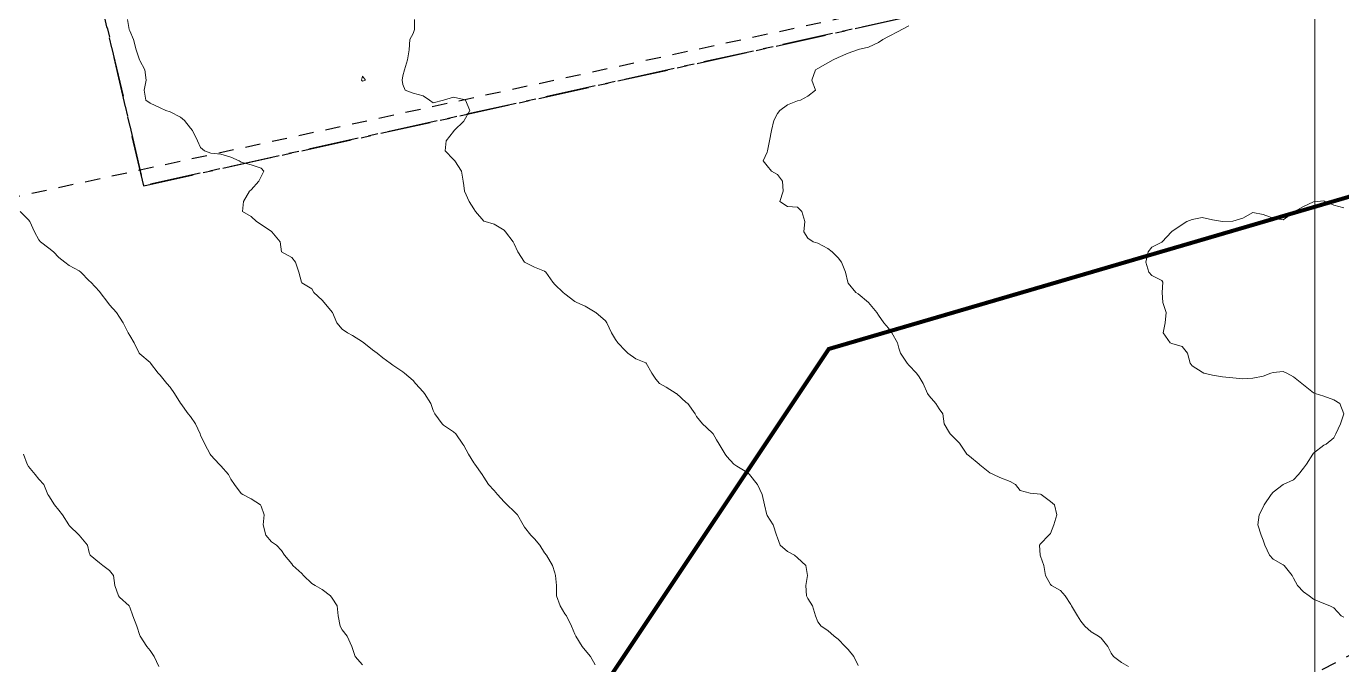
# Model space of a CAD drawing. Header units: centimetres. Extents: x 0 to 642158, y -847 to 649707.
# Drawn here: x 617303.1 to 617368.1, y 621100.8 to 621132.4 of the extents above; entities that cross this region are included whole.
import ezdxf

# ---------------------------------------------------------------- set-up
doc = ezdxf.new("R2010")
doc.units = ezdxf.units.CM
doc.header["$MEASUREMENT"] = 0
doc.linetypes.add('CENTERX2', pattern=[4, 2.5, -0.5, 0.5, -0.5])
doc.linetypes.add('JIS_02_0.7', pattern=[1.35, 0.75, -0.6])
for name, color, linetype, lineweight in [('MEV_grille', 254, 'Continuous', 9), ('MEV_layout inondation', 5, 'Continuous', 15), ('WAL_parcellaire agricole', 7, 'JIS_02_0.7', 25), ('WAL_topographie 0.5', 253, 'Continuous', 20)]:
    doc.layers.add(name, color=color, linetype=linetype, lineweight=lineweight)
doc.layers.add('SPW_parcellaire cadastral', color=7, linetype='CENTERX2', lineweight=25, true_color=0xff0542)

# ---------------------------------------------------------------- blocks, each defined once
blk = doc.blocks.new('*U112')
at = {"layer": 'MEV_grille', "transparency": 33554687}
blk.add_lwpolyline([(0, 1825.476), (0, -1825.476)], dxfattribs=at)
blk = doc.blocks.new('*U113')
at = {"layer": 'MEV_grille', "color": 0, "linetype": 'ByBlock', "lineweight": -2, "transparency": 16777216}
blk.add_blockref('*U112', (2000, 0), dxfattribs=at)

msp = doc.modelspace()

# ---------------------------------------------------------------- linework, layer by layer
at = {"layer": 'MEV_layout inondation', "const_width": 0.2}
msp.add_lwpolyline([(617233.162, 621073.07), (617279.62, 621037.923), (617301.038, 621038.108), (617317.026, 621054.071), (617332.891, 621066.247), (617360.616, 621077.783), (617386.097, 621081.307), (617385.282, 621128.89), (617342.794, 621116.453), (617327.77, 621093.924), (617313.451, 621089.7), (617284.343, 621088.996), (617234.522, 621104.967)], dxfattribs=at)
at = {"layer": 'SPW_parcellaire cadastral'}
for points in [[(617362.498, 621136.362), (617308.94, 621124.526), (617305.548, 621139.175), (617383.426, 621156.459), (617387.027, 621141.765), (617386.867, 621141.735), (617373.568, 621138.823), (617362.498, 621136.362)], [(617305.548, 621139.175), (617308.94, 621124.526), (617362.498, 621136.362), (617373.568, 621138.823), (617386.867, 621141.735), (617387.027, 621141.765), (617387.237, 621140.985), (617392.05, 621122.926), (617394.491, 621113.756), (617398.562, 621104.586), (617401.218, 621098.614), (617399.542, 621097.982), (617398.714, 621098.598), (617397.616, 621098.698), (617390.943, 621097.677), (617384.064, 621096.061), (617371.391, 621091.038), (617353.411, 621084.367), (617325.161, 621073.014), (617305.474, 621063.923), (617282.32, 621061.105), (617250.309, 621080.85), (617237.43, 621089.618), (617231.832, 621092.068)]]:
    msp.add_lwpolyline(points, dxfattribs=at)
at = {"layer": 'WAL_parcellaire agricole'}
msp.add_lwpolyline([(617230.843, 621108.416), (617387.462, 621142.372), (617395.298, 621115.403), (617310.846, 621070.926), (617305.847, 621067.926), (617296.425, 621065.222), (617285.635, 621065.371), (617273.847, 621070.922), (617252.763, 621082.677), (617241.845, 621087.918), (617235.845, 621089.917), (617230.843, 621108.416)], dxfattribs=at)
at = {"layer": 'WAL_topographie 0.5'}
for points in [[(617308.132, 621132.75), (617308.224, 621132.25), (617308.25, 621132.181), (617308.437, 621131.75), (617308.564, 621131.25), (617308.731, 621130.75), (617308.75, 621130.71), (617308.99, 621130.25), (617309.059, 621129.75), (617308.966, 621129.25), (617309.038, 621128.75), (617309.25, 621128.598), (617309.75, 621128.371), (617310.028, 621128.25), (617310.25, 621128.179), (617310.75, 621127.906), (617310.952, 621127.75), (617311.25, 621127.372), (617311.35, 621127.25), (617311.593, 621126.75), (617311.75, 621126.406), (617311.942, 621126.25), (617312.25, 621126.139), (617312.75, 621126.092), (617313.25, 621125.929), (617313.653, 621125.75), (617313.75, 621125.687), (617314.25, 621125.562), (617314.75, 621125.393), (617314.882, 621125.25), (617314.75, 621124.972), (617314.621, 621124.75), (617314.25, 621124.324), (617314.167, 621124.25), (617313.869, 621123.75), (617313.817, 621123.25), (617314.25, 621123), (617314.51, 621122.75), (617314.75, 621122.61), (617315.25, 621122.26), (617315.264, 621122.25), (617315.676, 621121.75), (617315.75, 621121.25), (617315.75, 621121.25), (617316.25, 621120.975), (617316.438, 621120.75), (617316.607, 621120.25), (617316.733, 621119.75), (617316.75, 621119.725), (617317.25, 621119.429), (617317.343, 621119.25), (617317.75, 621118.871), (617317.856, 621118.75), (617318.25, 621118.269), (617318.262, 621118.25), (617318.487, 621117.75), (617318.75, 621117.432), (617319.011, 621117.25), (617319.25, 621117.119), (617319.75, 621116.801), (617319.817, 621116.75), (617320.25, 621116.417), (617320.467, 621116.25), (617320.75, 621116.007), (617321.125, 621115.75), (617321.25, 621115.656), (617321.75, 621115.319), (617321.827, 621115.25), (617322.25, 621114.895), (617322.375, 621114.75), (617322.75, 621114.328), (617322.808, 621114.25), (617323.128, 621113.75), (617323.25, 621113.406), (617323.319, 621113.25), (617323.681, 621112.75), (617323.75, 621112.684), (617324.25, 621112.356), (617324.363, 621112.25), (617324.709, 621111.75), (617324.75, 621111.676), (617324.98, 621111.25), (617325.25, 621110.815), (617325.307, 621110.75), (617325.656, 621110.25), (617325.75, 621110.12), (617325.98, 621109.75), (617326.25, 621109.447), (617326.426, 621109.25), (617326.75, 621108.897), (617326.897, 621108.75), (617327.25, 621108.417), (617327.404, 621108.25), (617327.69, 621107.75), (617327.75, 621107.65), (617328.074, 621107.25), (617328.25, 621107.059), (617328.513, 621106.75), (617328.75, 621106.37), (617328.841, 621106.25), (617329.142, 621105.75), (617329.25, 621105.387), (617329.294, 621105.25), (617329.333, 621104.75), (617329.341, 621104.25), (617329.514, 621103.75), (617329.75, 621103.364), (617329.836, 621103.25), (617330.079, 621102.75), (617330.25, 621102.35), (617330.285, 621102.25), (617330.598, 621101.75), (617330.75, 621101.566), (617331.017, 621101.25), (617331.25, 621100.83)], [(617322.315, 621132.75), (617322.319, 621132.25), (617322.25, 621132.05), (617322.092, 621131.75), (617322.054, 621131.25), (617321.966, 621130.75), (617321.819, 621130.25), (617321.75, 621129.964), (617321.712, 621129.75), (617321.75, 621129.536), (617321.861, 621129.25), (617322.25, 621129.094), (617322.75, 621128.963), (617323.065, 621128.75), (617323.25, 621128.628), (617323.75, 621128.75), (617323.75, 621128.75), (617324.25, 621128.895), (617324.75, 621128.787), (617324.843, 621128.75), (617325.057, 621128.25), (617324.777, 621127.75), (617324.75, 621127.72), (617324.28, 621127.25), (617324.25, 621127.212), (617323.886, 621126.75), (617323.833, 621126.25), (617324.25, 621125.819), (617324.315, 621125.75), (617324.635, 621125.25), (617324.719, 621124.75), (617324.75, 621124.536), (617324.795, 621124.25), (617325.029, 621123.75), (617325.25, 621123.375), (617325.339, 621123.25), (617325.75, 621122.771), (617325.806, 621122.75), (617326.25, 621122.625), (617326.75, 621122.326), (617326.813, 621122.25), (617327.197, 621121.75), (617327.25, 621121.655), (617327.431, 621121.25), (617327.75, 621120.75), (617327.75, 621120.75), (617328.25, 621120.5), (617328.75, 621120.295), (617328.815, 621120.25), (617329.159, 621119.75), (617329.25, 621119.645), (617329.667, 621119.25), (617329.75, 621119.187), (617330.25, 621118.802), (617330.344, 621118.75), (617330.75, 621118.569), (617331.25, 621118.277), (617331.288, 621118.25), (617331.75, 621117.85), (617331.823, 621117.75), (617332.058, 621117.25), (617332.25, 621116.924), (617332.364, 621116.75), (617332.75, 621116.364), (617332.864, 621116.25), (617333.25, 621115.963), (617333.75, 621115.76), (617333.765, 621115.75), (617334.047, 621115.25), (617334.25, 621114.962), (617334.433, 621114.75), (617334.75, 621114.571), (617335.25, 621114.259), (617335.261, 621114.25), (617335.75, 621113.808), (617335.823, 621113.75), (617336.189, 621113.25), (617336.25, 621113.12), (617336.554, 621112.75), (617336.75, 621112.573), (617337.083, 621112.25), (617337.25, 621111.956), (617337.371, 621111.75), (617337.679, 621111.25), (617337.75, 621111.136), (617338.104, 621110.75), (617338.25, 621110.658), (617338.75, 621110.355), (617338.871, 621110.25), (617339.25, 621109.769), (617339.268, 621109.75), (617339.492, 621109.25), (617339.611, 621108.75), (617339.737, 621108.25), (617339.75, 621108.226), (617340.044, 621107.75), (617340.206, 621107.25), (617340.25, 621107.107), (617340.389, 621106.75), (617340.75, 621106.433), (617341.091, 621106.25), (617341.25, 621106.133), (617341.661, 621105.75), (617341.738, 621105.25), (617341.65, 621104.75), (617341.683, 621104.25), (617341.75, 621104.107), (617341.984, 621103.75), (617342.128, 621103.25), (617342.25, 621102.956), (617342.417, 621102.75), (617342.75, 621102.531), (617343.06, 621102.25), (617343.25, 621102.105), (617343.596, 621101.75), (617343.75, 621101.588), (617344.034, 621101.25), (617344.25, 621100.798)], [(617346.75, 621132.428), (617346.408, 621132.25), (617346.25, 621132.16), (617345.75, 621131.897), (617345.456, 621131.75), (617345.25, 621131.61), (617344.75, 621131.382), (617344.25, 621131.262), (617344.204, 621131.25), (617343.75, 621131.083), (617343.25, 621130.864), (617343.009, 621130.75), (617342.75, 621130.607), (617342.25, 621130.317), (617342.14, 621130.25), (617341.946, 621129.75), (617342.135, 621129.25), (617341.75, 621128.956), (617341.4, 621128.75), (617341.25, 621128.717), (617340.75, 621128.529), (617340.37, 621128.25), (617340.25, 621128.1), (617340.075, 621127.75), (617339.967, 621127.25), (617339.87, 621126.75), (617339.763, 621126.25), (617339.75, 621126.187), (617339.556, 621125.75), (617339.75, 621125.5), (617339.969, 621125.25), (617340.25, 621125.077), (617340.507, 621124.75), (617340.538, 621124.25), (617340.375, 621123.75), (617340.75, 621123.5), (617341.25, 621123.456), (617341.456, 621123.25), (617341.601, 621122.75), (617341.556, 621122.25), (617341.75, 621121.934), (617342.019, 621121.75), (617342.25, 621121.677), (617342.75, 621121.413), (617342.962, 621121.25), (617343.25, 621120.962), (617343.413, 621120.75), (617343.616, 621120.25), (617343.735, 621119.75), (617343.75, 621119.714), (617344.132, 621119.25), (617344.25, 621119.173), (617344.75, 621118.75), (617344.75, 621118.75), (617345.159, 621118.25), (617345.25, 621118.125), (617345.507, 621117.75), (617345.75, 621117.476), (617345.913, 621117.25), (617346.18, 621116.75), (617346.25, 621116.5), (617346.338, 621116.25), (617346.672, 621115.75), (617346.75, 621115.65), (617347.12, 621115.25), (617347.25, 621115.075), (617347.453, 621114.75), (617347.671, 621114.25), (617347.75, 621114.139), (617348.078, 621113.75), (617348.25, 621113.488), (617348.429, 621113.25), (617348.492, 621112.75), (617348.75, 621112.306), (617348.798, 621112.25), (617349.25, 621111.798), (617349.29, 621111.75), (617349.615, 621111.25), (617349.75, 621111.155), (617350.219, 621110.75), (617350.25, 621110.724), (617350.75, 621110.333), (617350.938, 621110.25), (617351.25, 621110.103), (617351.75, 621109.901), (617352.013, 621109.75), (617352.25, 621109.45), (617352.75, 621109.322), (617353.25, 621109.273), (617353.279, 621109.25), (617353.75, 621108.906), (617353.953, 621108.75), (617354.061, 621108.25), (617353.919, 621107.75), (617353.75, 621107.333), (617353.663, 621107.25), (617353.25, 621106.818), (617353.212, 621106.75), (617353.234, 621106.25), (617353.25, 621106.204), (617353.422, 621105.75), (617353.493, 621105.25), (617353.75, 621104.803), (617353.8, 621104.75), (617354.25, 621104.507), (617354.476, 621104.25), (617354.75, 621103.824), (617354.785, 621103.75), (617355.075, 621103.25), (617355.25, 621102.987), (617355.448, 621102.75), (617355.75, 621102.466), (617356.117, 621102.25), (617356.25, 621102.15), (617356.583, 621101.75), (617356.75, 621101.417), (617356.855, 621101.25), (617357.25, 621100.944), (617357.602, 621100.75)], [(617319.75, 621129.696), (617319.897, 621129.75), (617319.75, 621129.942), (617319.696, 621129.75), (617319.75, 621129.696)], [(617302.837, 621123.25), (617303.25, 621122.832), (617303.314, 621122.75), (617303.535, 621122.25), (617303.75, 621121.85), (617303.839, 621121.75), (617304.25, 621121.431), (617304.482, 621121.25), (617304.75, 621120.982), (617305.039, 621120.75), (617305.25, 621120.583), (617305.75, 621120.316), (617305.837, 621120.25), (617306.25, 621119.828), (617306.321, 621119.75), (617306.75, 621119.288), (617306.791, 621119.25), (617307.167, 621118.75), (617307.25, 621118.642), (617307.587, 621118.25), (617307.75, 621118.031), (617307.92, 621117.75), (617308.172, 621117.25), (617308.25, 621117.12), (617308.463, 621116.75), (617308.72, 621116.25), (617308.75, 621116.212), (617309.25, 621115.779), (617309.276, 621115.75), (617309.657, 621115.25), (617309.75, 621115.152), (617310.087, 621114.75), (617310.25, 621114.568), (617310.465, 621114.25), (617310.75, 621113.776), (617310.767, 621113.75), (617311.143, 621113.25), (617311.25, 621113.107), (617311.504, 621112.75), (617311.727, 621112.25), (617311.75, 621112.187), (617311.952, 621111.75), (617312.215, 621111.25), (617312.25, 621111.197), (617312.675, 621110.75), (617312.75, 621110.671), (617313.131, 621110.25), (617313.25, 621110.023), (617313.417, 621109.75), (617313.75, 621109.306), (617313.833, 621109.25), (617314.25, 621109.042), (617314.706, 621108.75), (617314.75, 621108.673), (617314.891, 621108.25), (617314.838, 621107.75), (617314.972, 621107.25), (617315.25, 621106.924), (617315.5, 621106.75), (617315.75, 621106.483), (617315.896, 621106.25), (617316.25, 621105.825), (617316.304, 621105.75), (617316.75, 621105.347), (617316.841, 621105.25), (617317.25, 621104.864), (617317.417, 621104.75), (617317.75, 621104.56), (617318.169, 621104.25), (617318.25, 621104.131), (617318.5, 621103.75), (617318.553, 621103.25), (617318.65, 621102.75), (617318.75, 621102.566), (617319, 621102.25), (617319.218, 621101.75), (617319.25, 621101.65), (617319.388, 621101.25), (617319.75, 621100.83)], [(617368.25, 621123.431), (617367.75, 621123.555), (617367.306, 621123.75), (617367.25, 621123.782), (617366.917, 621123.75), (617366.75, 621123.735), (617366.25, 621123.5), (617365.813, 621123.25), (617365.75, 621123.204), (617365.25, 621122.844), (617364.75, 621122.917), (617364.25, 621123.096), (617363.75, 621123.202), (617363.25, 621122.923), (617362.75, 621122.765), (617362.251, 621122.75), (617362.25, 621122.75), (617362.25, 621122.75), (617361.75, 621122.831), (617361.25, 621122.947), (617360.75, 621122.855), (617360.483, 621122.75), (617360.25, 621122.61), (617359.75, 621122.269), (617359.731, 621122.25), (617359.273, 621121.75), (617359.25, 621121.728), (617358.75, 621121.482), (617358.579, 621121.25), (617358.459, 621120.75), (617358.602, 621120.25), (617358.75, 621120.09), (617359.25, 621119.838), (617359.302, 621119.75), (617359.273, 621119.25), (617359.292, 621118.75), (617359.464, 621118.25), (617359.422, 621117.75), (617359.309, 621117.25), (617359.667, 621116.75), (617359.75, 621116.727), (617360.25, 621116.568), (617360.519, 621116.25), (617360.643, 621115.75), (617360.75, 621115.614), (617361.25, 621115.298), (617361.329, 621115.25), (617361.75, 621115.151), (617362.25, 621115.077), (617362.75, 621115.025), (617363.25, 621114.974), (617363.75, 621115.014), (617364.25, 621115.112), (617364.63, 621115.25), (617364.75, 621115.291), (617365.25, 621115.342), (617365.426, 621115.25), (617365.75, 621115.068), (617366.17, 621114.75), (617366.25, 621114.675), (617366.75, 621114.278), (617366.821, 621114.25), (617367.25, 621114.122), (617367.75, 621113.946), (617368.047, 621113.75), (617368.24, 621113.25), (617368.072, 621112.75), (617367.846, 621112.25), (617367.75, 621112.06), (617367.375, 621111.75), (617367.25, 621111.691), (617366.75, 621111.302), (617366.712, 621111.25), (617366.402, 621110.75), (617366.25, 621110.553), (617366.01, 621110.25), (617365.75, 621109.99), (617365.25, 621109.75), (617365.25, 621109.75), (617364.75, 621109.37), (617364.65, 621109.25), (617364.303, 621108.75), (617364.25, 621108.637), (617364.065, 621108.25), (617363.994, 621107.75), (617364.16, 621107.25), (617364.25, 621107), (617364.331, 621106.75), (617364.566, 621106.25), (617364.75, 621106.056), (617365.25, 621105.788), (617365.297, 621105.75), (617365.682, 621105.25), (617365.75, 621105.114), (617365.955, 621104.75), (617366.25, 621104.447), (617366.528, 621104.25), (617366.75, 621104.083), (617367.25, 621103.865), (617367.55, 621103.75), (617367.75, 621103.653), (617368.118, 621103.25), (617368.25, 621103.188)], [(617303, 621111.25), (617303.183, 621110.75), (617303.25, 621110.637), (617303.574, 621110.25), (617303.75, 621110.009), (617304, 621109.75), (617304.202, 621109.25), (617304.25, 621109.185), (617304.528, 621108.75), (617304.75, 621108.483), (617304.929, 621108.25), (617305.238, 621107.75), (617305.25, 621107.732), (617305.75, 621107.25), (617305.75, 621107.25), (617306.161, 621106.75), (617306.25, 621106.393), (617306.292, 621106.25), (617306.75, 621105.883), (617306.924, 621105.75), (617307.25, 621105.5), (617307.442, 621105.25), (617307.511, 621104.75), (617307.687, 621104.25), (617307.75, 621104.187), (617308.217, 621103.75), (617308.25, 621103.683), (617308.405, 621103.25), (617308.605, 621102.75), (617308.75, 621102.292), (617308.771, 621102.25), (617309.09, 621101.75), (617309.25, 621101.55), (617309.457, 621101.25), (617309.683, 621100.75)]]:
    msp.add_lwpolyline(points, dxfattribs=at)

# ---------------------------------------------------------------- block references
at = {"layer": 'MEV_grille', "transparency": 33554687}
msp.add_blockref('*U113', (615366.814, 620593.644), dxfattribs=at)

doc.saveas('drawing.dxf')
